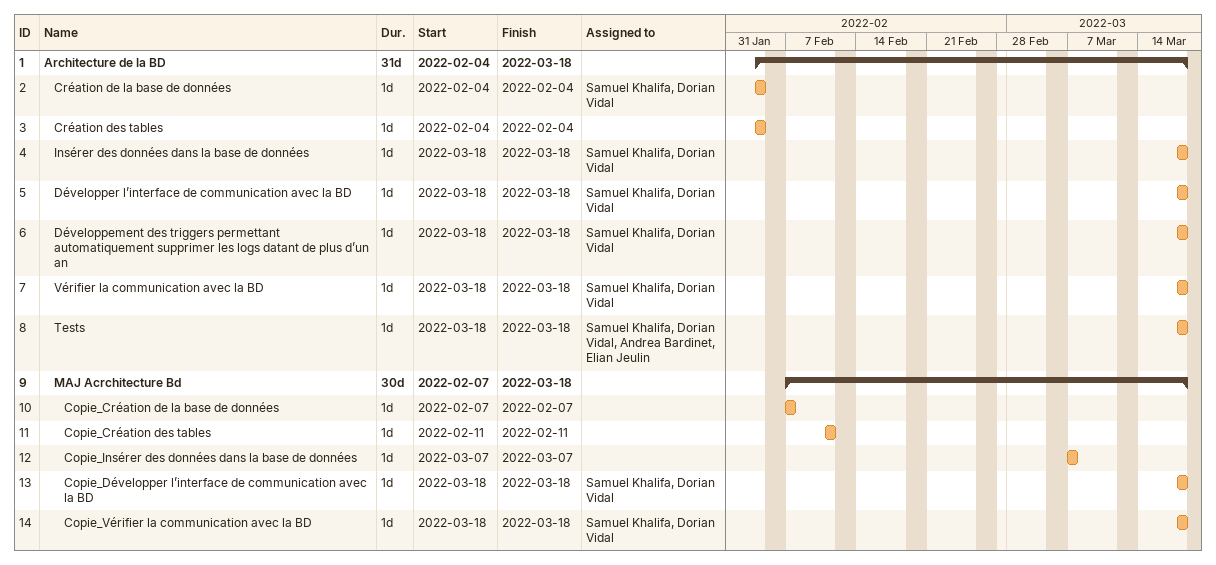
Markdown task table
| ID | Level | Task | Duration | Start | Finish | Resources |
|---|---|---|---|---|---|---|
| 1 | 1 | **Architecture de la BD** | 31d | 2022-02-04 | 2022-03-18 |  |
| 2 | 2 | Création de la base de données | 1d | 2022-02-04 | 2022-02-04 | Samuel Khalifa, Dorian Vidal |
| 3 | 2 | Création des tables | 1d | 2022-02-04 | 2022-02-04 |  |
| 4 | 2 | Insérer des données dans la base de données | 1d | 2022-03-18 | 2022-03-18 | Samuel Khalifa, Dorian Vidal |
| 5 | 2 | Développer l’interface de communication avec la BD | 1d | 2022-03-18 | 2022-03-18 | Samuel Khalifa, Dorian Vidal |
| 6 | 2 | Développement des triggers permettant automatiquement supprimer les logs datant de plus d’un an | 1d | 2022-03-18 | 2022-03-18 | Samuel Khalifa, Dorian Vidal |
| 7 | 2 | Vérifier la communication avec la BD | 1d | 2022-03-18 | 2022-03-18 | Samuel Khalifa, Dorian Vidal |
| 8 | 2 | Tests | 1d | 2022-03-18 | 2022-03-18 | Samuel Khalifa, Dorian Vidal, Andrea Bardinet, Elian Jeulin |
| 9 | 2 | **MAJ Acrchitecture Bd** | 30d | 2022-02-07 | 2022-03-18 |  |
| 10 | 3 | Copie_Création de la base de données | 1d | 2022-02-07 | 2022-02-07 |  |
| 11 | 3 | Copie_Création des tables | 1d | 2022-02-11 | 2022-02-11 |  |
| 12 | 3 | Copie_Insérer des données dans la base de données | 1d | 2022-03-07 | 2022-03-07 |  |
| 13 | 3 | Copie_Développer l’interface de communication avec la BD | 1d | 2022-03-18 | 2022-03-18 | Samuel Khalifa, Dorian Vidal |
| 14 | 3 | Copie_Vérifier la communication avec la BD | 1d | 2022-03-18 | 2022-03-18 | Samuel Khalifa, Dorian Vidal |
